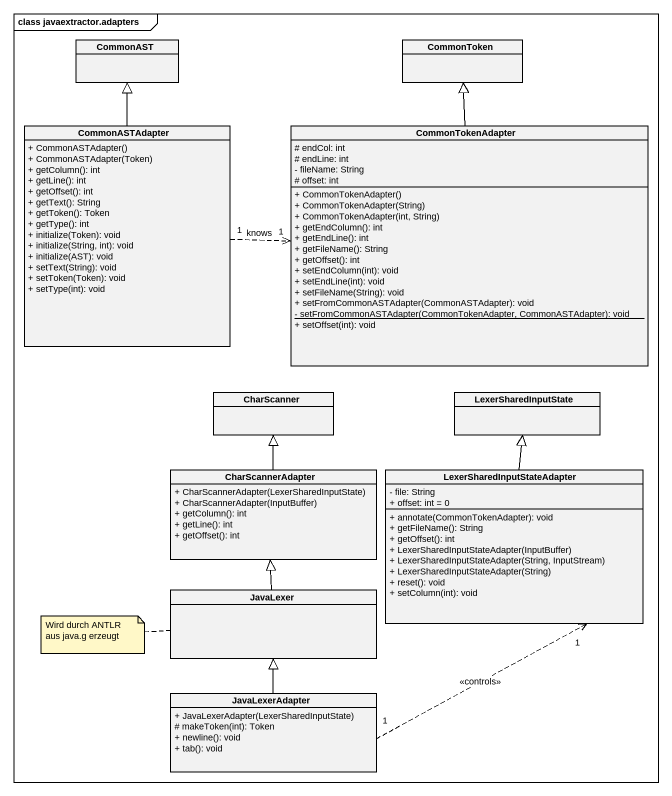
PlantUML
@startuml
mainframe class javaextractor.adapters
hide circle
hide empty members
skinparam classAttributeIconSize 0
class CommonAST
class CommonToken
class CommonASTAdapter {
  + CommonASTAdapter()
  + CommonASTAdapter(Token)
  + getColumn(): int
  + getLine(): int
  + getOffset(): int
  + getText(): String
  + getToken(): Token
  + getType(): int
  + initialize(Token): void
  + initialize(String, int): void
  + initialize(AST): void
  + setText(String): void
  + setToken(Token): void
  + setType(int): void
}
class CommonTokenAdapter {
  # endCol: int
  # endLine: int
  - fileName: String
  # offset: int
  + CommonTokenAdapter()
  + CommonTokenAdapter(String)
  + CommonTokenAdapter(int, String)
  + getEndColumn(): int
  + getEndLine(): int
  + getFileName(): String
  + getOffset(): int
  + setEndColumn(int): void
  + setEndLine(int): void
  + setFileName(String): void
  + setFromCommonASTAdapter(CommonASTAdapter): void
  {static} - setFromCommonASTAdapter(CommonTokenAdapter, CommonASTAdapter): void
  + setOffset(int): void
}
class CharScanner
class LexerSharedInputState
class CharScannerAdapter {
  + CharScannerAdapter(LexerSharedInputState)
  + CharScannerAdapter(InputBuffer)
  + getColumn(): int
  + getLine(): int
  + getOffset(): int
}
class LexerSharedInputStateAdapter {
  - file: String
  + offset: int = 0
  + annotate(CommonTokenAdapter): void
  + getFileName(): String
  + getOffset(): int
  + LexerSharedInputStateAdapter(InputBuffer)
  + LexerSharedInputStateAdapter(String, InputStream)
  + LexerSharedInputStateAdapter(String)
  + reset(): void
  + setColumn(int): void
}
class JavaLexer
class JavaLexerAdapter {
  + JavaLexerAdapter(LexerSharedInputState)
  # makeToken(int): Token
  + newline(): void
  + tab(): void
}
CommonASTAdapter -up-|> CommonAST
CommonASTAdapter "1" .right.> "1" CommonTokenAdapter : knows
CommonTokenAdapter -up-|> CommonToken
CharScannerAdapter -up-|> CharScanner
LexerSharedInputStateAdapter -up-|> LexerSharedInputState
JavaLexer -up-|> CharScannerAdapter
JavaLexerAdapter "1" .up.> "1" LexerSharedInputStateAdapter : <<controls>>
JavaLexerAdapter -up-|> JavaLexer
note left of JavaLexer : Wird durch ANTLR aus java.g erzeugt
@enduml
